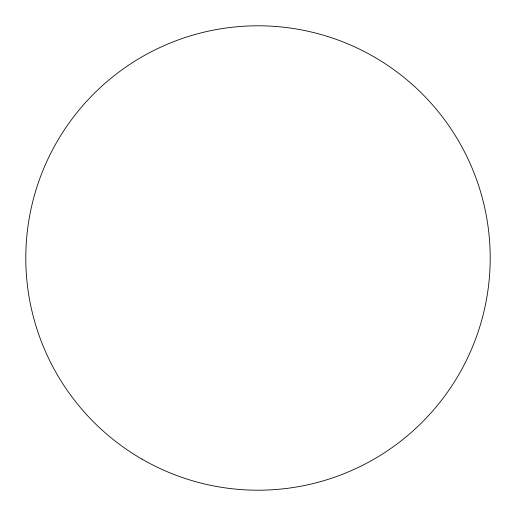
<?xml version="1.0" encoding="UTF-8"?>
<svg xmlns="http://www.w3.org/2000/svg" width="516" height="516" viewBox="0 0 516 516"><rect width="100%" height="100%" fill="white"/><g stroke="black" fill="none" stroke-linecap="round" stroke-linejoin="round"><path stroke-width="0.77" d="M141.9 459.092A232.2 232.2 0 0 0 490.2 258A232.2 232.2 0 0 0 141.9 56.908A232.2 232.2 0 0 0 141.9 459.092"/></g></svg>
